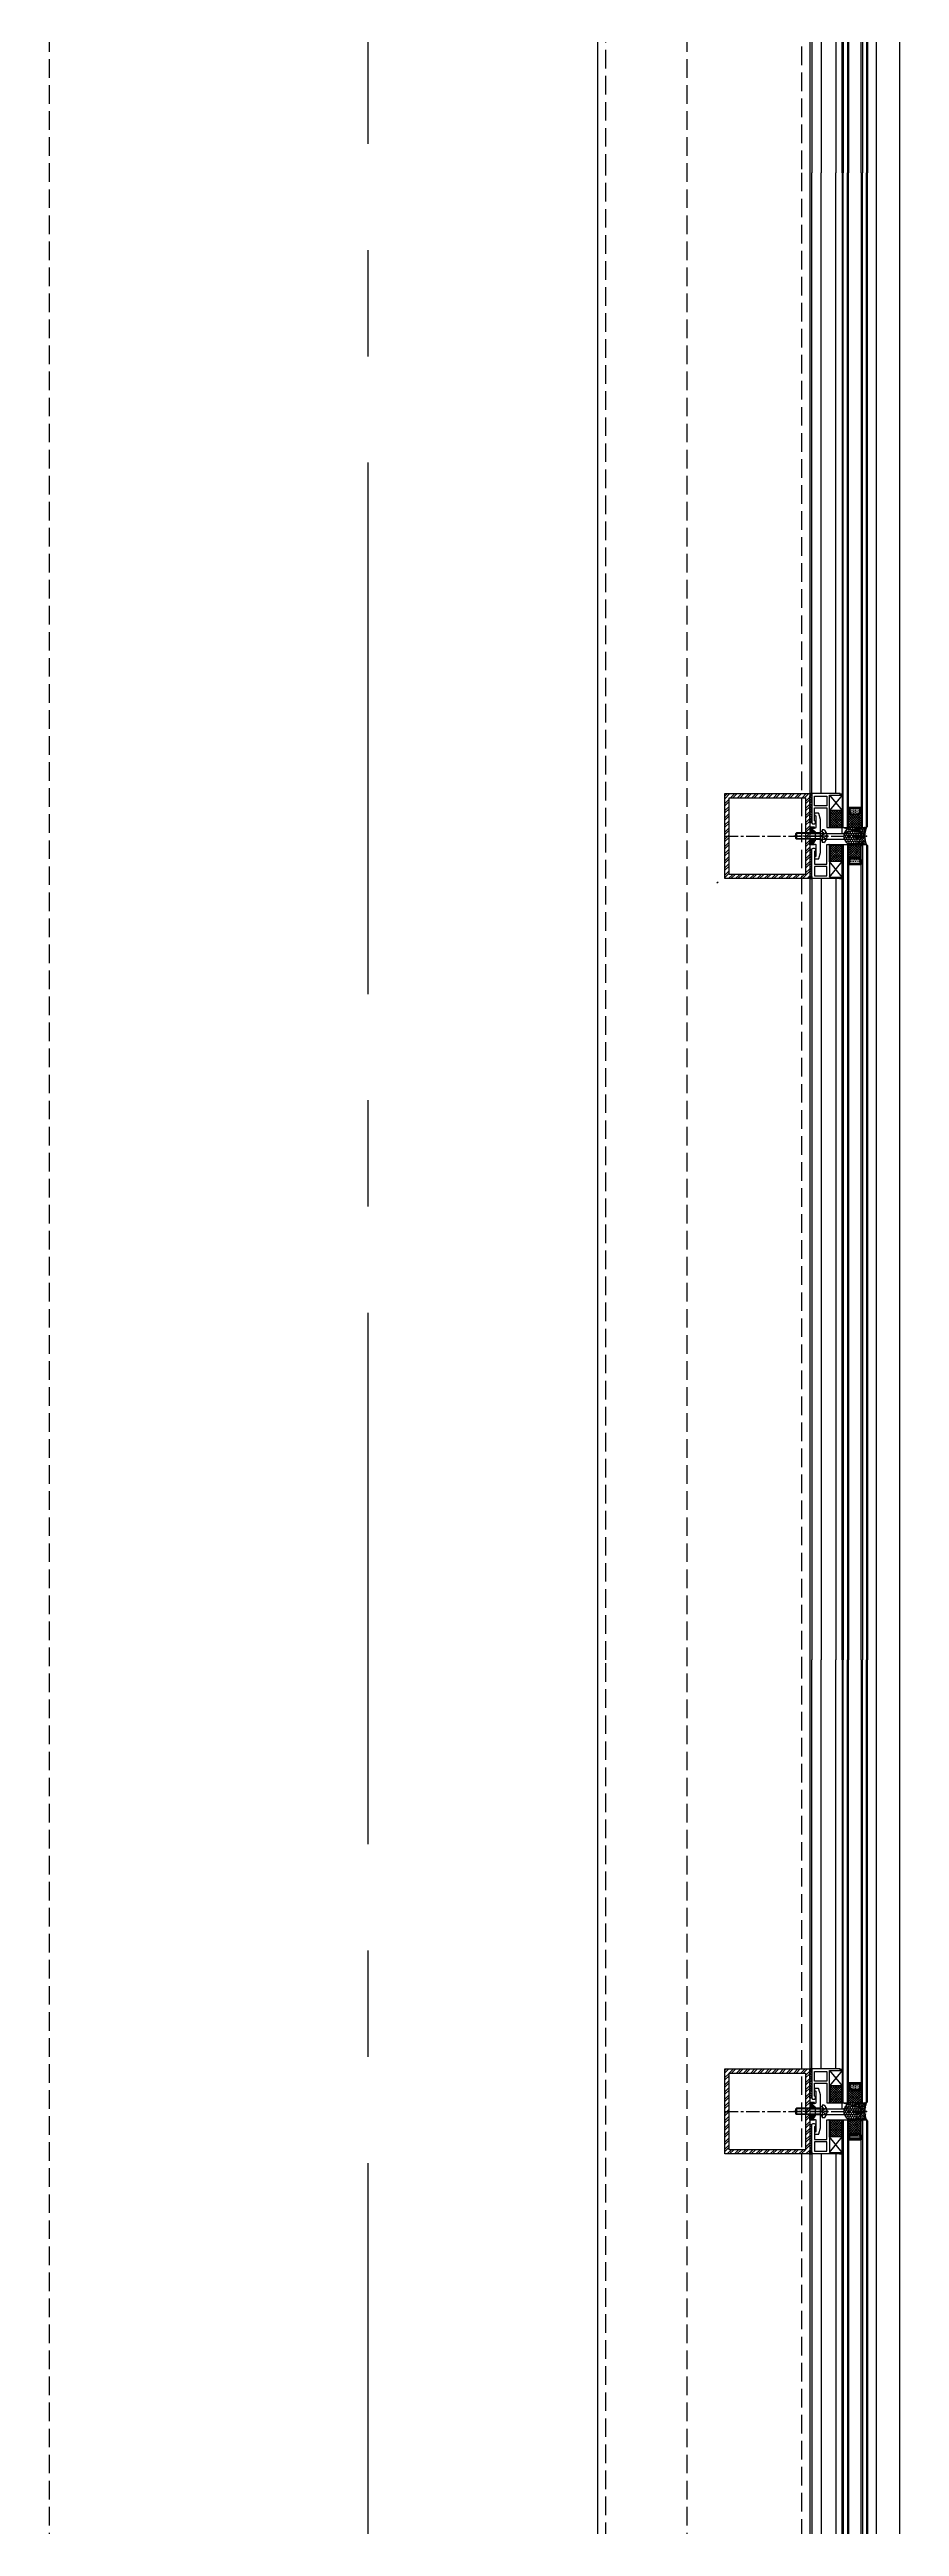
# Model space of a CAD drawing. Extents: x 220580 to 2027826, y -309201 to 71987.
# Drawn here: x 360976 to 361776, y -157220 to -154889 of the extents above; entities that cross this region are included whole.
import ezdxf
from ezdxf.enums import TextEntityAlignment as Align

# ---------------------------------------------------------------- set-up
doc = ezdxf.new("R2010")
doc.units = 0
for name, pattern in [('AUSGEZOGEN', [0]), ('CENTER', [2, 1.25, -0.25, 0.25, -0.25]), ('ZN-CENTER', [2, 1.25, -0.25, 0.25, -0.25]), ('ZN-DASH', [0.35, 0.25, -0.1])]:
    doc.linetypes.add(name, pattern=pattern)
for name, color, linetype in [('!ZN1-填充-8', 8, 'Continuous'), ('!ZN3-不锈钢板幕墙-7', 7, 'Continuous'), ('!ZN3-玻璃幕墙-4', 4, 'Continuous'), ('!ZN4-辅助材料-1', 1, 'Continuous'), ('!ZN4-配件-11', 11, 'Continuous'), ('!ZN5-钢材投影-40', 40, 'Continuous'), ('!ZN5-铝材投影-112', 112, 'Continuous'), ('!ZN5-铝材断面-6', 6, 'Continuous'), ('!ZN6-虚线-8', 8, 'ZN-DASH'), ('1 轴线 辅助线', 1, 'CENTER'), ('2钢材断面', 2, 'Continuous'), ('A_Hatch', 8, 'Continuous'), ('ZX', 240, 'CENTER'), ('型材截面颜色', 253, 'Continuous')]:
    doc.layers.add(name, color=color, linetype=linetype)
for name, color, linetype, lineweight in [('0CABR-填充', 8, 'Continuous', 5), ('0CABR-密封材料、垫片', 195, 'Continuous', 9), ('0填充', 8, 'Continuous', 13)]:
    doc.layers.add(name, color=color, linetype=linetype, lineweight=lineweight)
doc.styles.add('DHTEXT-1', font='ROMANS.shx', dxfattribs={"width": 0.7, "bigfont": 'CHINESE.shx'})
pattern_1 = [(0, (104147.1523, 29987.512), (0.79375, 1.5875), [0, -1.5875])]
pattern_2 = [(45, (104147.1523, 29987.512), (-1.122532015, 1.122532015), []), (135, (104147.1523, 29987.512), (-1.122532015, -1.122532015), [])]
pattern_3 = [(90, (0, 14), (-1.5875, 0.79375), [0, -1.5875])]
pattern_4 = [(135, (0, 14), (-1.12253, -1.12253), []), (225, (0, 14), (1.12253, -1.12253), [])]

# ---------------------------------------------------------------- blocks, each defined once
blk = doc.blocks.new('20250822090122')
at = {"layer": 'A_Hatch'}
h = blk.add_hatch(dxfattribs=at)
h.set_pattern_fill('ANSI32', color=256)
h.set_pattern_definition([(45, (-80, -40), (-3.3676, 3.3676), []), (45, (-77.755, -40), (-3.3676, 3.3676), [])])
h.paths.add_polyline_path([(0, 40), (-80, 40), (-80, -40), (0, -40)])
h.paths.add_polyline_path([(-4, 36), (-4, -36), (-76, -36), (-76, 36)], flags=16)
at = {"layer": '2钢材断面'}
for points in [[(-80, 40), (0, 40), (0, -40), (-80, -40)], [(-76, 36), (-4, 36), (-4, -36), (-76, -36)]]:
    blk.add_lwpolyline(points, close=True, dxfattribs=at)
blk = doc.blocks.new('20230625105620')
at = {"layer": '0CABR-填充'}
h = blk.add_hatch(dxfattribs=at)
h.set_pattern_fill('ANSI38', color=256, scale=0.3, angle=90)
h.set_pattern_definition([(135, (669.6331, -11486.4539), (-0.67351921, -0.67351921), []), (225, (669.6331, -11486.4539), (-0.67351921, -2.02055763), [2.38125, -1.42875])])
h.paths.add_polyline_path([(-5.2, 3.7), (-5.2, 4.5), (-8.5, 4.5), (-8.5, 7.5), (-5.2, 7.5), (-5.2, 8.3), (-9.5, 8.3), (-9.5, 3.7)])
h = blk.add_hatch(dxfattribs=at)
h.set_pattern_fill('ANSI38', color=256, scale=0.3, angle=90)
h.set_pattern_definition([(135, (669.6331, -11486.4539), (-0.67351921, -0.67351921), []), (225, (669.6331, -11486.4539), (-0.67351921, -2.02055763), [2.38125, -1.42875])])
h.paths.add_polyline_path([(-5.2, 3.7), (-5.2, 4.5), (-8.5, 4.5), (-8.5, 7.5), (-5.2, 7.5), (-5.2, 8.3), (-9.5, 8.3), (-9.5, 3.7)])
h = blk.add_hatch(dxfattribs=at)
h.set_pattern_fill('ANSI38', color=256, scale=0.3, angle=90)
h.set_pattern_definition([(135, (669.6331, -11498.4539), (-0.67351921, -0.67351921), []), (225, (669.6331, -11498.4539), (-0.67351921, -2.02055763), [2.38125, -1.42875])])
h.paths.add_polyline_path([(-5.2, -8.3), (-5.2, -7.5), (-8.5, -7.5), (-8.5, -4.5), (-5.2, -4.5), (-5.2, -3.7), (-9.5, -3.7), (-9.5, -8.3)])
h = blk.add_hatch(dxfattribs=at)
h.set_pattern_fill('ANSI38', color=256, scale=0.3, angle=90)
h.set_pattern_definition([(135, (669.6331, -11498.4539), (-0.67351921, -0.67351921), []), (225, (669.6331, -11498.4539), (-0.67351921, -2.02055763), [2.38125, -1.42875])])
h.paths.add_polyline_path([(-5.2, -8.3), (-5.2, -7.5), (-8.5, -7.5), (-8.5, -4.5), (-5.2, -4.5), (-5.2, -3.7), (-9.5, -3.7), (-9.5, -8.3)])
at = {"layer": '!ZN4-辅助材料-1'}
for points in [[(-5.2, 3.7), (-5.2, 4.5), (-8.5, 4.5), (-8.5, 7.5), (-5.2, 7.5), (-5.2, 8.3), (-9.5, 8.3), (-9.5, 3.7), (-5.2, 3.7)], [(-5.2, -3.7), (-5.2, -4.5), (-8.5, -4.5), (-8.5, -7.5), (-5.2, -7.5), (-5.2, -8.3), (-9.5, -8.3), (-9.5, -3.7), (-5.2, -3.7)]]:
    blk.add_lwpolyline(points, dxfattribs=at)
at = {"layer": '!ZN5-铝材投影-112'}
blk.add_lwpolyline([(-4.5, 4), (-4.5, -4, -0.414214), (-5, -4.5), (-8, -4.5, 0.414214), (-8.5, -5), (-8.5, -7, 0.414214), (-8, -7.5), (-4.5, -7.5, -0.414214), (-4, -8), (-4, -19, -0.414214), (-4.5, -19.5, 0.414214), (-5, -20), (-5, -21.5), (-1.5, -21.5, 0.339454), (-1, -21.1), (0.5, -15.5), (0.5, -0.5), (0, 0), (0.5, 0.5), (0.5, 15.5), (-1, 21.1, 0.339454), (-1.5, 21.5), (-5, 21.5), (-5, 20, 0.414214), (-4.5, 19.5, -0.414214), (-4, 19), (-4, 8, -0.414214), (-4.5, 7.5), (-8, 7.5, 0.414214), (-8.5, 7), (-8.5, 5, 0.414214), (-8, 4.5), (-5, 4.5, -0.414214), (-4.5, 4)], format="xyb", close=True, dxfattribs=at)
at = {"layer": '0CABR-密封材料、垫片'}
for points in [[(-5.2, 3.7), (-5.2, 4.5), (-8.5, 4.5), (-8.5, 7.5), (-5.2, 7.5), (-5.2, 8.3), (-9.5, 8.3), (-9.5, 3.7), (-5.2, 3.7)], [(-5.2, -3.7), (-5.2, -4.5), (-8.5, -4.5), (-8.5, -7.5), (-5.2, -7.5), (-5.2, -8.3), (-9.5, -8.3), (-9.5, -3.7), (-5.2, -3.7)]]:
    blk.add_lwpolyline(points, dxfattribs=at)
blk = doc.blocks.new('*U610')
at = {"color": 0, "linetype": 'ZN-CENTER', "ltscale": 3}
blk.add_line((-7.1, 0), (25.2, 0), dxfattribs=at)
at = {"linetype": 'ByBlock', "ltscale": 10}
for p, q in [((-6.2, 0.6), (-5, 0.6)), ((-5.5, 3.3), (-1.6, 0.2)), ((-5, 0.6), (-5, -0.6)), ((-3.1, 6), (-1.6, 6)), ((-2.4, 0.8), (-2.4, -0.8)), ((-1.6, -6), (-1.6, 6)), ((-1.6, -4.6), (-1.6, 4.6)), ((-1.6, 4.6), (0, 4.6)), ((0, 0), (-1.6, 0.6)), ((0, 4.6), (0, -4.6)), ((0, 3), (22.5, 3)), ((0, 2.5), (23, 2.5)), ((22.5, -3), (22.5, 3)), ((22.5, 3), (23.4, 2.1)), ((23.4, -2.1), (23.4, 2.1)), ((-5, -0.6), (-6.2, -0.6)), ((-5.5, -3.3), (-1.6, -0.2)), ((-3.1, -6), (-1.6, -6)), ((0, -0.8), (-1.6, -0.3)), ((0, -4.6), (-1.6, -4.6)), ((0, -2.5), (23, -2.5)), ((0, -3), (22.5, -3)), ((22.5, -3), (23.4, -2.1))]:
    blk.add_line(p, q, dxfattribs=at)
for centre, start, end in [((0.6, 0.3), 123.0516, 177.2303), ((0.6, -0.3), 182.7697, 236.9484)]:
    blk.add_arc(centre, 6.84, start, end, dxfattribs=at)
at = {"layer": 'Defpoints', "color": 0, "ltscale": 10, "style": 'DHTEXT-1', "width": 0.7}
blk.add_text('M6', height=1, rotation=90, dxfattribs=at).set_placement((-2.3, -2.7), align=Align.CENTER)
blk = doc.blocks.new('16胶缝')
at = {"layer": '!ZN1-填充-8', "ltscale": 0.1}
h = blk.add_hatch(dxfattribs=at)
h.set_pattern_fill('HONEY', color=256, scale=10, style=0)
h.set_pattern_definition([(5e-15, (-19679.56, -11324.3713), (1.875, 1.08253175), [1.25, -2.5]), (120, (-19679.56, -11324.3713), (-1.874999996, 1.082531757), [1.25, -2.5]), (60, (-19679.56, -11324.3713), (4e-09, 2.165063507), [-2.5, 1.25])])
edge = h.paths.add_edge_path()
edge.add_ellipse((8, 13.4), major_axis=(0, -8.15), ratio=0.981746, start_angle=0, end_angle=360)
h = blk.add_hatch(dxfattribs=at)
h.set_pattern_fill('ANSI36', color=256, scale=10, style=0)
h.set_pattern_definition([(45, (-19679.5754, -11324.3713), (0.66291261, 2.43067956), [3.125, -0.625, 0, -0.625])])
edge = h.paths.add_edge_path()
edge.add_ellipse((8, 13.4), major_axis=(0.87, 8.1), ratio=0.981332, start_angle=124.6263, end_angle=247.3977, ccw=False)
edge.add_arc((0, 10.2), 1.2, 269.9716, 324.4867, ccw=False)
edge.add_line((0, 9), (0, 0))
edge.add_arc((8, -24.9), 26.2, 432.2032, 467.7968, ccw=False)
edge.add_line((16, 0), (16, 9))
edge.add_arc((16, 10.2), 1.23, 216.5906, 269.6986, ccw=False)
at = {"layer": '!ZN4-辅助材料-1', "color": 1, "ltscale": 0.1}
blk.add_arc((8, -24.9), 26.2, 72.2032, 107.7968, dxfattribs=at)
blk.add_ellipse((8, 13.4), major_axis=(0, -8.15), ratio=0.981746, dxfattribs=at)
blk.add_point((8, 0), dxfattribs=at)
blk = doc.blocks.new('胶缝断面')
at = {"color": 7, "ltscale": 0.1, "extrusion": (0, 0, -1), "zscale": -1, "rotation": 180}
blk.add_blockref('16胶缝', (8, 0), dxfattribs=at)
blk = doc.blocks.new('20230625110549')
at = {"layer": '!ZN1-填充-8', "ltscale": 20}
h = blk.add_hatch(color=256, dxfattribs=at)
h.dxf.hatch_style = 1
h.paths.add_polyline_path([(0, 5), (0, 0), (5, 0, 0.414214)])
at = {"layer": '0CABR-填充', "ltscale": 20}
blk.add_line((0, 0), (0, 5), dxfattribs=at)
blk.add_arc((0, 0), 5, 0, 90, dxfattribs=at)
blk = doc.blocks.new('20250822103150', base_point=(-89262.6, -87415.1))
at = {"layer": '!ZN4-辅助材料-1'}
blk.add_lwpolyline([(-89131.2, -87413.1), (-89152.3, -87413.1), (-89152.3, -87407.1), (-89131.2, -87407.1), (-89131.2, -87413.1), (-89152.3, -87407.1), (-89131.2, -87407.1), (-89152.3, -87413.1)], dxfattribs=at)
at = {"layer": '!ZN5-钢材投影-40'}
blk.add_lwpolyline([(-89142.2, -87418.1), (-89131.2, -87416.1), (-89131.2, -87413.1), (-89182.6, -87413.1), (-89182.6, -87418.1), (-89142.1, -87418.1)], close=True, dxfattribs=at)
at = {"layer": '0CABR-填充', "ltscale": 20}
blk.add_blockref('20230625110549', (-89182.6, -87413.1), dxfattribs=at)
at = {"layer": '0CABR-填充', "ltscale": 20, "xscale": -1, "rotation": 180}
blk.add_blockref('20230625110549', (-89182.6, -87418.1), dxfattribs=at)
blk = doc.blocks.new('20240131155736')
at = {"layer": '!ZN1-填充-8'}
h = blk.add_hatch(dxfattribs=at)
h.set_pattern_fill('ANSI36', color=256, scale=0.5, angle=270, style=0)
h.set_pattern_definition([(315, (4155.5162, -11794.8225), (1.54348152, -0.420949506), [1.984375, -0.396875, 0, -0.396875])])
h.paths.add_polyline_path([(-0.8, 0.7), (-0.8, -0.8), (1.3, -0.8), (1.3, 0.7)])
at = {"layer": '!ZN4-辅助材料-1', "linetype": 'AUSGEZOGEN'}
blk.add_line((-1.3, 0.7), (1.3, 0.7), dxfattribs=at)
blk = doc.blocks.new('20240131160147')
at = {"layer": '!ZN5-铝材断面-6'}
blk.add_lwpolyline([(-3.4, 1.2), (-3.4, 19.7), (-0.9, 19.7), (-0.9, -10.8), (9.1, -10.8), (9.1, -12.3), (-17.3, -12.3), (-17.3, 15.2, -0.414214), (-16.3, 16.2), (-15.1, 16.2, -0.414214), (-14.1, 15.2), (-14.1, 13.7), (-14.3, 13.7, 0.414214), (-14.8, 13.2), (-14.8, 1.2)], format="xyb", close=True, dxfattribs=at)
blk.add_lwpolyline([(-14.8, -0.8), (-14.8, -9.8), (-3.4, -9.8), (-3.4, -0.8)], close=True, dxfattribs=at)
at = {"layer": '!ZN1-填充-8', "ltscale": 50, "xscale": -1, "rotation": 180}
blk.add_blockref('20240131155736', (9.9, -11.5), dxfattribs=at)
blk = doc.blocks.new('20250822102610', base_point=(-89164.6, -87453.6))
at = {"layer": '!ZN1-填充-8'}
h = blk.add_hatch(dxfattribs=at)
h.set_pattern_fill('ANSI37', color=256, style=0)
h.set_pattern_definition([(45, (0, 0), (-1.122532015, 1.122532015), []), (135, (0, 0), (-1.122532015, -1.122532015), [])])
edge = h.paths.add_edge_path()
edge.add_line((-89165.1, -87423.1), (-89151.6, -87423.1))
edge.add_line((-89151.6, -87423.1), (-89152.6, -87424.1))
edge.add_line((-89152.6, -87424.1), (-89152.6, -87439.1))
edge.add_line((-89152.6, -87439.1), (-89164.6, -87439.1))
edge.add_line((-89164.6, -87439.1), (-89164.6, -87423.6))
edge.add_arc((-89165.1, -87423.6), 0.5, 359.9997, 450)
at = {"layer": '!ZN1-填充-8', "ltscale": 100}
for p, q in [((-89164.6, -87453.6), (-89152.6, -87439.1)), ((-89152.6, -87453.6), (-89164.6, -87439.1))]:
    blk.add_line(p, q, dxfattribs=at)
at = {"layer": '!ZN4-辅助材料-1', "linetype": 'AUSGEZOGEN'}
blk.add_lwpolyline([(-89165.1, -87423.1), (-89151.6, -87423.1), (-89152.6, -87424.1), (-89152.6, -87439.1), (-89164.6, -87439.1), (-89164.6, -87423.6, 0.414215), (-89165.1, -87423.1), (-89165.1, -87423.1)], format="xyb", dxfattribs=at)
blk.add_lwpolyline([(-89152.6, -87439.1), (-89164.6, -87439.1), (-89164.6, -87442.1)], dxfattribs=at)
blk.add_lwpolyline([(-89164.6, -87439.1), (-89164.6, -87453.6), (-89152.6, -87453.6), (-89152.6, -87439.1)], close=True, dxfattribs=at)
blk = doc.blocks.new('20250822103338', base_point=(-89182.6, -87455.1))
at = {"layer": '0填充'}
h = blk.add_hatch(dxfattribs=at)
h.set_pattern_fill('ANSI38', color=256, angle=360, style=0)
h.set_pattern_definition([(45, (0, 0), (-1.122532015, 1.122532015), []), (135, (0, 0), (-3.367596045, 1.122532015), [3.96875, -2.38125])])
h.paths.add_polyline_path([(-89182.6, -87453.1), (-89180.6, -87453.1), (-89180.6, -87427.6), (-89182.6, -87427.6)])
at = {"layer": '型材截面颜色', "ltscale": 60}
h = blk.add_hatch(dxfattribs=at)
h.set_pattern_fill('ANSI36', color=256, scale=0.3, angle=90)
h.set_pattern_definition([(135, (0, 0), (-0.9260889125, 0.2525697034), [1.190625, -0.238125, 0, -0.238125])])
h.paths.add_polyline_path([(-89182.6, -87455.1), (-89182.6, -87453.1), (-89180.6, -87453.1), (-89180.6, -87455.1)])
at = {"layer": '!ZN4-辅助材料-1'}
for points in [[(-89180.6, -87427.6), (-89182.6, -87427.6), (-89182.6, -87453.1), (-89180.6, -87453.1)], [(-89182.6, -87455.1), (-89182.6, -87453.1), (-89180.6, -87453.1), (-89180.6, -87455.1)]]:
    blk.add_lwpolyline(points, close=True, dxfattribs=at)
at = {"layer": '0CABR-密封材料、垫片'}
blk.add_lwpolyline([(-89180.6, -87427.6), (-89182.6, -87427.6), (-89182.6, -87455.1), (-89180.6, -87455.1)], close=True, dxfattribs=at)
blk = doc.blocks.new('20250822103828')
at = {"layer": '!ZN4-辅助材料-1', "ltscale": 100}
for name, p in [('20250822103338', (0, 0)), ('20250822102610', (18.4, 1.5))]:
    blk.add_blockref(name, p, dxfattribs=at)
at = {"layer": '!ZN6-虚线-8', "ltscale": 50}
blk.add_blockref('20240131160147', (19.3, 12.3), dxfattribs=at)
blk = doc.blocks.new('*U1870')
at = {"layer": '!ZN1-填充-8'}
for points in [[(-18, 26.8), (-18, 22), (-17.8, 22), (-17.8, 26.8)], [(-6.3, 26.8), (-6.3, 22), (-6, 22), (-6, 26.8)], [(-18, -26.8), (-18, -22), (-17.8, -22), (-17.8, -26.8)], [(-6.3, -26.8), (-6.3, -22), (-6, -22), (-6, -26.8)]]:
    blk.add_hatch(color=256, dxfattribs=at).paths.add_polyline_path(points)
h = blk.add_hatch(dxfattribs=at)
h.set_pattern_fill('DOTS', color=8, angle=90, style=0)
h.set_pattern_definition(pattern_3)
h.paths.add_polyline_path([(-15.3, 21), (-8.7, 21), (-7.2, 22.4), (-7.2, 25.8), (-16.7, 25.8), (-16.7, 22.4)])
h = blk.add_hatch(dxfattribs=at)
h.set_pattern_fill('ANSI37', color=256, scale=0.5, angle=90, style=0)
h.set_pattern_definition(pattern_4)
h.paths.add_polyline_path([(-5, 8), (-19, 8), (-18, 9), (-18, 22), (-17.8, 22), (-15.8, 20), (-8.3, 20), (-6.3, 22), (-6, 22), (-6, 9)])
h = blk.add_hatch(dxfattribs=at)
h.set_pattern_fill('ANSI37', color=256, scale=0.5, style=0)
h.set_pattern_definition(pattern_2)
h.paths.add_polyline_path([(-5, -8), (-19, -8), (-18, -9), (-18, -22), (-17.8, -22), (-15.8, -20), (-8.3, -20), (-6.3, -22), (-6, -22), (-6, -9)])
h = blk.add_hatch(dxfattribs=at)
h.set_pattern_fill('DOTS', color=8, style=0)
h.set_pattern_definition(pattern_1)
h.paths.add_polyline_path([(-15.3, -21), (-8.7, -21), (-7.2, -22.4), (-7.2, -25.8), (-16.7, -25.8), (-16.7, -22.4)])
for p, q in [((-23, 8), (-23, 425)), ((-19, 8), (-19, 425)), ((-5, 8), (-5, 425)), ((-1, 8), (-1, 425)), ((-23, -8), (-23, -575.8)), ((-19, -8), (-19, -575.8)), ((-5, -8), (-5, -575.8)), ((-1, -8), (-1, -575.8))]:
    blk.add_line(p, q, dxfattribs=at)
at = {"layer": '!ZN3-玻璃幕墙-4'}
for points in [[(-24, 425), (-24, 9), (-23, 8), (-19, 8), (-18, 9), (-18, 425)], [(-6, 425), (-6, 9), (-5, 8), (-1, 8), (0, 9), (0, 425)], [(-24, -575.8), (-24, -9), (-23, -8), (-19, -8), (-18, -9), (-18, -575.8)], [(-6, -575.8), (-6, -9), (-5, -8), (-1, -8), (0, -9), (0, -575.8)]]:
    blk.add_lwpolyline(points, dxfattribs=at)
at = {"layer": '!ZN4-辅助材料-1'}
for points in [[(-18, 26.8), (-18, 22), (-17.8, 22), (-17.8, 26.8)], [(-15.8, 20), (-8.3, 20), (-6.3, 22), (-6.3, 27), (-17.8, 27), (-17.8, 22)], [(-15.3, 21), (-8.7, 21), (-7.2, 22.4), (-7.2, 25.8), (-16.7, 25.8), (-16.7, 22.4)], [(-6.3, 26.8), (-6.3, 22), (-6, 22), (-6, 26.8)], [(-5, 8), (-19, 8), (-18, 9), (-18, 22), (-17.8, 22), (-15.8, 20), (-8.3, 20), (-8.3, 20), (-6.3, 22), (-6, 22), (-6, 9), (-5, 8)], [(-5, -8), (-19, -8), (-18, -9), (-18, -22), (-17.8, -22), (-15.8, -20), (-8.3, -20), (-8.3, -20), (-6.3, -22), (-6, -22), (-6, -9), (-5, -8)], [(-18, -26.8), (-18, -22), (-17.8, -22), (-17.8, -26.8)], [(-15.8, -20), (-8.3, -20), (-6.3, -22), (-6.3, -27), (-17.8, -27), (-17.8, -22)], [(-15.3, -21), (-8.7, -21), (-7.2, -22.4), (-7.2, -25.8), (-16.7, -25.8), (-16.7, -22.4)], [(-6.3, -26.8), (-6.3, -22), (-6, -22), (-6, -26.8)]]:
    blk.add_lwpolyline(points, close=True, dxfattribs=at)
for points in [[(-17.8, 26.4), (-17.7, 26.4), (-17.7, 22), (-15.7, 20.1), (-8.3, 20.1), (-6.3, 22), (-6.3, 26.4), (-6.3, 26.4), (-6.3, 26.4)], [(-17.8, -26.4), (-17.7, -26.4), (-17.7, -22), (-15.7, -20.1), (-8.3, -20.1), (-6.3, -22), (-6.3, -26.4), (-6.3, -26.4), (-6.3, -26.4)]]:
    blk.add_lwpolyline(points, dxfattribs=at)
at = {"layer": '!ZN5-钢材投影-40', "ltscale": 0.3}
for p, q in [((-254.4, 425), (-254.4, -575.8)), ((-54.4, 425), (-54.4, -575.8))]:
    blk.add_line(p, q, dxfattribs=at)
at = {"layer": '!ZN5-铝材投影-112'}
for p, q in [((-52.4, 40), (-52.4, 425)), ((-43.9, 40), (-43.9, 425)), ((-30, 40), (-30, 425)), ((8, 425), (8, -575.8)), ((30, 425), (30, -575.8)), ((-52.4, -40), (-52.4, -575.8)), ((-43.9, -40), (-43.9, -575.8)), ((-30, -40), (-30, -575.8))]:
    blk.add_line(p, q, dxfattribs=at)
at = {"layer": '!ZN6-虚线-8', "color": 8, "linetype": 'ZN-DASH', "ltscale": 70}
for p, q in [((-246.4, -575.8), (-246.4, 425)), ((-62.4, 425), (-62.4, -575.8))]:
    blk.add_line(p, q, dxfattribs=at)
at = {"layer": 'Defpoints', "color": 250}
for p in [(-24, 8), (-18, 8), (-6, 20), (-6, 8), (0, 8), (-24, -8), (-18, -8), (-6, -8), (-6, -20), (0, -8)]:
    blk.add_point(p, dxfattribs=at)
at = {"layer": 'ZX', "ltscale": 10}
blk.add_line((-134.4, 0), (0, 0), dxfattribs=at)
at = {"layer": '!ZN4-辅助材料-1', "ltscale": 100, "xscale": -1, "rotation": 180}
blk.add_blockref('20250822103828', (-54.4, 40), dxfattribs=at)
at = {"layer": '!ZN4-辅助材料-1', "ltscale": 100}
for name, p in [('20250822103150', (-134.4, 0)), ('20250822103828', (-54.4, -40))]:
    blk.add_blockref(name, p, dxfattribs=at)
at = {"layer": '!ZN4-辅助材料-1', "rotation": 270}
blk.add_blockref('胶缝断面', (-1, 0), dxfattribs=at)
at = {"layer": '!ZN4-配件-11', "color": 1, "rotation": 180}
blk.add_blockref('*U610', (-44.4, 0), dxfattribs=at)
at = {"layer": '!ZN5-铝材断面-6', "ltscale": 100}
blk.add_blockref('20250822090122', (-54.4, 0), dxfattribs=at)
at = {"layer": '0CABR-填充', "ltscale": 20}
blk.add_blockref('20230625105620', (-44.9, 0), dxfattribs=at)
blk = doc.blocks.new('*U2032')
at = {"layer": '!ZN1-填充-8'}
for points in [[(-18, 26.8), (-18, 22), (-17.8, 22), (-17.8, 26.8)], [(-6.3, 26.8), (-6.3, 22), (-6, 22), (-6, 26.8)], [(-18, -26.8), (-18, -22), (-17.8, -22), (-17.8, -26.8)], [(-6.3, -26.8), (-6.3, -22), (-6, -22), (-6, -26.8)]]:
    blk.add_hatch(color=256, dxfattribs=at).paths.add_polyline_path(points)
h = blk.add_hatch(dxfattribs=at)
h.set_pattern_fill('DOTS', color=8, angle=90, style=0)
h.set_pattern_definition(pattern_3)
h.paths.add_polyline_path([(-15.3, 21), (-8.7, 21), (-7.2, 22.4), (-7.2, 25.8), (-16.7, 25.8), (-16.7, 22.4)])
h = blk.add_hatch(dxfattribs=at)
h.set_pattern_fill('ANSI37', color=256, scale=0.5, angle=90, style=0)
h.set_pattern_definition(pattern_4)
h.paths.add_polyline_path([(-5, 8), (-19, 8), (-18, 9), (-18, 22), (-17.8, 22), (-15.8, 20), (-8.3, 20), (-6.3, 22), (-6, 22), (-6, 9)])
h = blk.add_hatch(dxfattribs=at)
h.set_pattern_fill('ANSI37', color=256, scale=0.5, style=0)
h.set_pattern_definition(pattern_2)
h.paths.add_polyline_path([(-5, -8), (-19, -8), (-18, -9), (-18, -22), (-17.8, -22), (-15.8, -20), (-8.3, -20), (-6.3, -22), (-6, -22), (-6, -9)])
h = blk.add_hatch(dxfattribs=at)
h.set_pattern_fill('DOTS', color=8, style=0)
h.set_pattern_definition(pattern_1)
h.paths.add_polyline_path([(-15.3, -21), (-8.7, -21), (-7.2, -22.4), (-7.2, -25.8), (-16.7, -25.8), (-16.7, -22.4)])
for p, q in [((-23, 8), (-23, 624.2)), ((-19, 8), (-19, 624.2)), ((-5, 8), (-5, 624.2)), ((-1, 8), (-1, 624.2)), ((-23, -8), (-23, -775)), ((-19, -8), (-19, -775)), ((-5, -8), (-5, -775)), ((-1, -8), (-1, -775))]:
    blk.add_line(p, q, dxfattribs=at)
at = {"layer": '!ZN3-玻璃幕墙-4'}
for points in [[(-24, 624.2), (-24, 9), (-23, 8), (-19, 8), (-18, 9), (-18, 624.2)], [(-6, 624.2), (-6, 9), (-5, 8), (-1, 8), (0, 9), (0, 624.2)], [(-24, -775), (-24, -9), (-23, -8), (-19, -8), (-18, -9), (-18, -775)], [(-6, -775), (-6, -9), (-5, -8), (-1, -8), (0, -9), (0, -775)]]:
    blk.add_lwpolyline(points, dxfattribs=at)
at = {"layer": '!ZN4-辅助材料-1'}
for points in [[(-18, 26.8), (-18, 22), (-17.8, 22), (-17.8, 26.8)], [(-15.8, 20), (-8.3, 20), (-6.3, 22), (-6.3, 27), (-17.8, 27), (-17.8, 22)], [(-15.3, 21), (-8.7, 21), (-7.2, 22.4), (-7.2, 25.8), (-16.7, 25.8), (-16.7, 22.4)], [(-6.3, 26.8), (-6.3, 22), (-6, 22), (-6, 26.8)], [(-5, 8), (-19, 8), (-18, 9), (-18, 22), (-17.8, 22), (-15.8, 20), (-8.3, 20), (-8.3, 20), (-6.3, 22), (-6, 22), (-6, 9), (-5, 8)], [(-5, -8), (-19, -8), (-18, -9), (-18, -22), (-17.8, -22), (-15.8, -20), (-8.3, -20), (-8.3, -20), (-6.3, -22), (-6, -22), (-6, -9), (-5, -8)], [(-18, -26.8), (-18, -22), (-17.8, -22), (-17.8, -26.8)], [(-15.8, -20), (-8.3, -20), (-6.3, -22), (-6.3, -27), (-17.8, -27), (-17.8, -22)], [(-15.3, -21), (-8.7, -21), (-7.2, -22.4), (-7.2, -25.8), (-16.7, -25.8), (-16.7, -22.4)], [(-6.3, -26.8), (-6.3, -22), (-6, -22), (-6, -26.8)]]:
    blk.add_lwpolyline(points, close=True, dxfattribs=at)
for points in [[(-17.8, 26.4), (-17.7, 26.4), (-17.7, 22), (-15.7, 20.1), (-8.3, 20.1), (-6.3, 22), (-6.3, 26.4), (-6.3, 26.4), (-6.3, 26.4)], [(-17.8, -26.4), (-17.7, -26.4), (-17.7, -22), (-15.7, -20.1), (-8.3, -20.1), (-6.3, -22), (-6.3, -26.4), (-6.3, -26.4), (-6.3, -26.4)]]:
    blk.add_lwpolyline(points, dxfattribs=at)
at = {"layer": '!ZN5-钢材投影-40', "ltscale": 0.3}
for p, q in [((-254.4, 624.2), (-254.4, -775)), ((-54.4, 624.2), (-54.4, -775))]:
    blk.add_line(p, q, dxfattribs=at)
at = {"layer": '!ZN5-铝材投影-112'}
for p, q in [((-52.4, 40), (-52.4, 624.2)), ((-43.9, 40), (-43.9, 624.2)), ((-30, 40), (-30, 624.2)), ((8, 624.2), (8, -775)), ((30, 624.2), (30, -775)), ((-52.4, -40), (-52.4, -775)), ((-43.9, -40), (-43.9, -775)), ((-30, -40), (-30, -775))]:
    blk.add_line(p, q, dxfattribs=at)
at = {"layer": '!ZN6-虚线-8', "color": 8, "linetype": 'ZN-DASH', "ltscale": 70}
for p, q in [((-246.4, -775), (-246.4, 624.2)), ((-62.4, 624.2), (-62.4, -775))]:
    blk.add_line(p, q, dxfattribs=at)
at = {"layer": 'Defpoints', "color": 250}
for p in [(-24, 8), (-18, 8), (-6, 20), (-6, 8), (0, 8), (-24, -8), (-18, -8), (-6, -8), (-6, -20), (0, -8)]:
    blk.add_point(p, dxfattribs=at)
at = {"layer": 'ZX', "ltscale": 10}
blk.add_line((-134.4, 0), (0, 0), dxfattribs=at)
at = {"layer": '!ZN4-辅助材料-1', "ltscale": 100, "xscale": -1, "rotation": 180}
blk.add_blockref('20250822103828', (-54.4, 40), dxfattribs=at)
at = {"layer": '!ZN4-辅助材料-1', "ltscale": 100}
for name, p in [('20250822103150', (-134.4, 0)), ('20250822103828', (-54.4, -40))]:
    blk.add_blockref(name, p, dxfattribs=at)
at = {"layer": '!ZN4-辅助材料-1', "rotation": 270}
blk.add_blockref('胶缝断面', (-1, 0), dxfattribs=at)
at = {"layer": '!ZN4-配件-11', "color": 1, "rotation": 180}
blk.add_blockref('*U610', (-44.4, 0), dxfattribs=at)
at = {"layer": '!ZN5-铝材断面-6', "ltscale": 100}
blk.add_blockref('20250822090122', (-54.4, 0), dxfattribs=at)
at = {"layer": '0CABR-填充', "ltscale": 20}
blk.add_blockref('20230625105620', (-44.9, 0), dxfattribs=at)
blk = doc.blocks.new('20250829153651')
at = {"layer": '!ZN3-不锈钢板幕墙-7', "ltscale": 4}
blk.add_line((259.4, 9706.6), (258.1, 9705.8), dxfattribs=at)
at = {"layer": '!ZN6-虚线-8', "color": 8, "linetype": 'ZN-DASH', "ltscale": 70}
for p, q in [((-370, 100), (-370, 11800)), ((230, 100), (230, 11800))]:
    blk.add_line(p, q, dxfattribs=at)
at = {"ltscale": 50}
for name, p in [('*U1870', (400, 10950)), ('*U2032', (400, 9750)), ('*U1870', (400, 8550))]:
    blk.add_blockref(name, p, dxfattribs=at)

msp = doc.modelspace()

# ---------------------------------------------------------------- linework, layer by layer
at = {"layer": '1 轴线 辅助线', "ltscale": 400}
msp.add_line((361275.6, -167778), (361275.6, -148390.8), dxfattribs=at)

# ---------------------------------------------------------------- next in the draw order: block references
at = {"ltscale": 30}
msp.add_blockref('20250829153651', (361345.6, -165379.4), dxfattribs=at)

doc.saveas('drawing.dxf')
